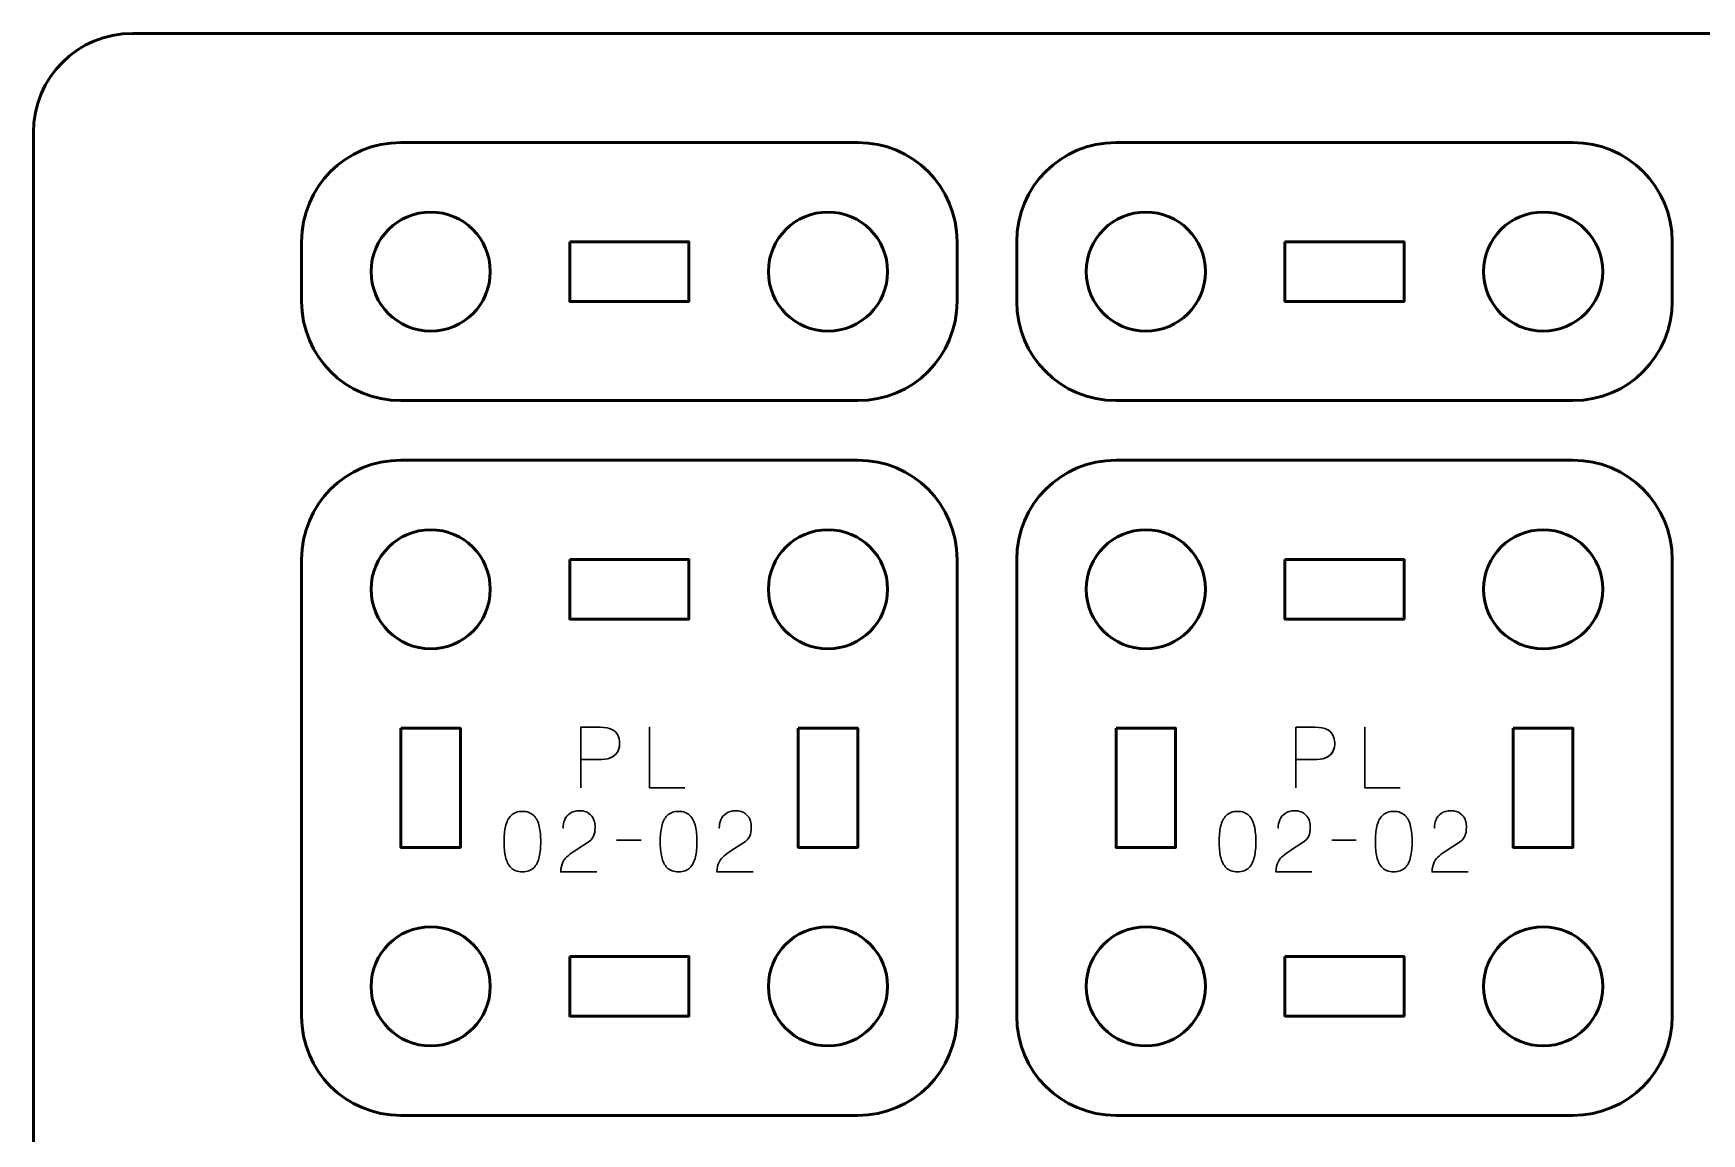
# Model space of a CAD drawing. Header units: centimetres. Extents: x -17.9 to -3.1, y -25.3 to -4.3.
# Drawn here: x -17.9 to -9.5, y -9.89 to -4.35 of the extents above; entities that cross this region are included whole.
import ezdxf

# ---------------------------------------------------------------- set-up
doc = ezdxf.new("R2010")
doc.units = ezdxf.units.CM
doc.header["$MEASUREMENT"] = 0
doc.layers.add('Layer 1', color=7, linetype='Continuous')

msp = doc.modelspace()

# ---------------------------------------------------------------- linework, layer by layer
at = {"layer": 'Layer 1', "color": 22, "lineweight": 53}
msp.add_open_spline([(-17.90003, -24.8499), (-17.90003, -24.8499), (-17.90003, -4.84994), (-17.90003, -4.84994), (-17.90003, -4.84994), (-17.90003, -4.57297), (-17.67694, -4.34998), (-17.39994, -4.34998), (-17.39994, -4.34998), (-17.39994, -4.34998), (-3.60007, -4.34998), (-3.60007, -4.34998), (-3.60007, -4.34998), (-3.32293, -4.34998), (-3.09997, -4.57297), (-3.09997, -4.84994), (-3.09997, -4.84994), (-3.09997, -4.84994), (-3.09997, -24.8499), (-3.09997, -24.8499), (-3.09997, -24.8499), (-3.09997, -25.1269), (-3.32293, -25.34999), (-3.60007, -25.34999), (-3.60007, -25.34999), (-3.60007, -25.34999), (-17.39994, -25.34999), (-17.39994, -25.34999), (-17.39994, -25.34999), (-17.67694, -25.34999), (-17.90003, -25.1269), (-17.90003, -24.8499)], degree=3, knots=[0, 0, 0, 0, 0.125, 0.125, 0.125, 0.125, 0.25, 0.25, 0.25, 0.25, 0.375, 0.375, 0.375, 0.375, 0.5, 0.5, 0.5, 0.5, 0.625, 0.625, 0.625, 0.625, 0.75, 0.75, 0.75, 0.75, 0.875, 0.875, 0.875, 0.875, 1, 1, 1, 1], dxfattribs=at)
at = {"layer": 'Layer 1', "color": 2, "lineweight": 53}
for points in [[(-16.04989, -4.9), (-16.04989, -4.9), (-13.74997, -4.9), (-13.74997, -4.9), (-13.74997, -4.9), (-13.47296, -4.9), (-13.25001, -5.12309), (-13.25001, -5.40009), (-13.25001, -5.40009), (-13.25001, -5.40009), (-13.25001, -5.7001), (-13.25001, -5.7001), (-13.25001, -5.7001), (-13.25001, -5.97706), (-13.47296, -6.20002), (-13.74997, -6.20002), (-13.74997, -6.20002), (-13.74997, -6.20002), (-16.04989, -6.20002), (-16.04989, -6.20002), (-16.04989, -6.20002), (-16.32689, -6.20002), (-16.54999, -5.97706), (-16.54999, -5.7001), (-16.54999, -5.7001), (-16.54999, -5.7001), (-16.54999, -5.40009), (-16.54999, -5.40009), (-16.54999, -5.40009), (-16.54999, -5.12309), (-16.32689, -4.9), (-16.04989, -4.9)], [(-12.44989, -4.9), (-12.44989, -4.9), (-10.14997, -4.9), (-10.14997, -4.9), (-10.14997, -4.9), (-9.87296, -4.9), (-9.65001, -5.12309), (-9.65001, -5.40009), (-9.65001, -5.40009), (-9.65001, -5.40009), (-9.65001, -5.7001), (-9.65001, -5.7001), (-9.65001, -5.7001), (-9.65001, -5.97706), (-9.87296, -6.20002), (-10.14997, -6.20002), (-10.14997, -6.20002), (-10.14997, -6.20002), (-12.44989, -6.20002), (-12.44989, -6.20002), (-12.44989, -6.20002), (-12.72689, -6.20002), (-12.94999, -5.97706), (-12.94999, -5.7001), (-12.94999, -5.7001), (-12.94999, -5.7001), (-12.94999, -5.40009), (-12.94999, -5.40009), (-12.94999, -5.40009), (-12.94999, -5.12309), (-12.72689, -4.9), (-12.44989, -4.9)], [(-16.0499, -6.50002), (-16.0499, -6.50002), (-13.74998, -6.50002), (-13.74998, -6.50002), (-13.74998, -6.50002), (-13.47297, -6.50002), (-13.25002, -6.72312), (-13.25002, -7.00012), (-13.25002, -7.00012), (-13.25002, -7.00012), (-13.25002, -9.30004), (-13.25002, -9.30004), (-13.25002, -9.30004), (-13.25002, -9.57705), (-13.47297, -9.8), (-13.74998, -9.8), (-13.74998, -9.8), (-13.74998, -9.8), (-16.0499, -9.8), (-16.0499, -9.8), (-16.0499, -9.8), (-16.3269, -9.8), (-16.55, -9.57705), (-16.55, -9.30004), (-16.55, -9.30004), (-16.55, -9.30004), (-16.55, -7.00012), (-16.55, -7.00012), (-16.55, -7.00012), (-16.55, -6.72312), (-16.3269, -6.50002), (-16.0499, -6.50002)], [(-12.4499, -6.50002), (-12.4499, -6.50002), (-10.14998, -6.50002), (-10.14998, -6.50002), (-10.14998, -6.50002), (-9.87297, -6.50002), (-9.65002, -6.72312), (-9.65002, -7.00012), (-9.65002, -7.00012), (-9.65002, -7.00012), (-9.65002, -9.30004), (-9.65002, -9.30004), (-9.65002, -9.30004), (-9.65002, -9.57705), (-9.87297, -9.8), (-10.14998, -9.8), (-10.14998, -9.8), (-10.14998, -9.8), (-12.4499, -9.8), (-12.4499, -9.8), (-12.4499, -9.8), (-12.7269, -9.8), (-12.95, -9.57705), (-12.95, -9.30004), (-12.95, -9.30004), (-12.95, -9.30004), (-12.95, -7.00012), (-12.95, -7.00012), (-12.95, -7.00012), (-12.95, -6.72312), (-12.7269, -6.50002), (-12.4499, -6.50002)]]:
    msp.add_open_spline(points, degree=3, knots=[0, 0, 0, 0, 0.125, 0.125, 0.125, 0.125, 0.25, 0.25, 0.25, 0.25, 0.375, 0.375, 0.375, 0.375, 0.5, 0.5, 0.5, 0.5, 0.625, 0.625, 0.625, 0.625, 0.75, 0.75, 0.75, 0.75, 0.875, 0.875, 0.875, 0.875, 1, 1, 1, 1], dxfattribs=at)
at = {"layer": 'Layer 1', "lineweight": 53}
for points in [[(-15.59996, -5.55002), (-15.59996, -5.7158), (-15.73419, -5.85003), (-15.89996, -5.85003), (-15.89996, -5.85003), (-16.06562, -5.85003), (-16.19996, -5.7158), (-16.19996, -5.55002), (-16.19996, -5.55002), (-16.19996, -5.38436), (-16.06562, -5.25002), (-15.89996, -5.25002), (-15.89996, -5.25002), (-15.73419, -5.25002), (-15.59996, -5.38436), (-15.59996, -5.55002)], [(-13.59989, -5.55002), (-13.59989, -5.7158), (-13.73427, -5.85003), (-13.8999, -5.85003), (-13.8999, -5.85003), (-14.06567, -5.85003), (-14.1999, -5.7158), (-14.1999, -5.55002), (-14.1999, -5.55002), (-14.1999, -5.38436), (-14.06567, -5.25002), (-13.8999, -5.25002), (-13.8999, -5.25002), (-13.73427, -5.25002), (-13.59989, -5.38436), (-13.59989, -5.55002)], [(-11.99996, -5.55002), (-11.99996, -5.7158), (-12.13419, -5.85003), (-12.29996, -5.85003), (-12.29996, -5.85003), (-12.46562, -5.85003), (-12.59996, -5.7158), (-12.59996, -5.55002), (-12.59996, -5.55002), (-12.59996, -5.38436), (-12.46562, -5.25002), (-12.29996, -5.25002), (-12.29996, -5.25002), (-12.13419, -5.25002), (-11.99996, -5.38436), (-11.99996, -5.55002)], [(-9.99989, -5.55002), (-9.99989, -5.7158), (-10.13427, -5.85003), (-10.2999, -5.85003), (-10.2999, -5.85003), (-10.46567, -5.85003), (-10.5999, -5.7158), (-10.5999, -5.55002), (-10.5999, -5.55002), (-10.5999, -5.38436), (-10.46567, -5.25002), (-10.2999, -5.25002), (-10.2999, -5.25002), (-10.13427, -5.25002), (-9.99989, -5.38436), (-9.99989, -5.55002)], [(-15.19994, -5.40009), (-15.19994, -5.40009), (-14.59995, -5.40009), (-14.59995, -5.40009), (-14.59995, -5.40009), (-14.59995, -5.40009), (-14.59995, -5.7001), (-14.59995, -5.7001), (-14.59995, -5.7001), (-14.59995, -5.7001), (-15.19994, -5.7001), (-15.19994, -5.7001), (-15.19994, -5.7001), (-15.19994, -5.7001), (-15.19994, -5.40009), (-15.19994, -5.40009)], [(-11.59994, -5.40009), (-11.59994, -5.40009), (-10.99995, -5.40009), (-10.99995, -5.40009), (-10.99995, -5.40009), (-10.99995, -5.40009), (-10.99995, -5.7001), (-10.99995, -5.7001), (-10.99995, -5.7001), (-10.99995, -5.7001), (-11.59994, -5.7001), (-11.59994, -5.7001), (-11.59994, -5.7001), (-11.59994, -5.7001), (-11.59994, -5.40009), (-11.59994, -5.40009)], [(-15.59997, -7.15005), (-15.59997, -7.31582), (-15.7342, -7.45005), (-15.89997, -7.45005), (-15.89997, -7.45005), (-16.06563, -7.45005), (-16.19997, -7.31582), (-16.19997, -7.15005), (-16.19997, -7.15005), (-16.19997, -6.98439), (-16.06563, -6.85005), (-15.89997, -6.85005), (-15.89997, -6.85005), (-15.7342, -6.85005), (-15.59997, -6.98439), (-15.59997, -7.15005)], [(-13.5999, -7.15005), (-13.5999, -7.31582), (-13.73428, -7.45005), (-13.89991, -7.45005), (-13.89991, -7.45005), (-14.06568, -7.45005), (-14.19991, -7.31582), (-14.19991, -7.15005), (-14.19991, -7.15005), (-14.19991, -6.98439), (-14.06568, -6.85005), (-13.89991, -6.85005), (-13.89991, -6.85005), (-13.73428, -6.85005), (-13.5999, -6.98439), (-13.5999, -7.15005)], [(-11.99997, -7.15005), (-11.99997, -7.31582), (-12.1342, -7.45005), (-12.29997, -7.45005), (-12.29997, -7.45005), (-12.46563, -7.45005), (-12.59997, -7.31582), (-12.59997, -7.15005), (-12.59997, -7.15005), (-12.59997, -6.98439), (-12.46563, -6.85005), (-12.29997, -6.85005), (-12.29997, -6.85005), (-12.1342, -6.85005), (-11.99997, -6.98439), (-11.99997, -7.15005)], [(-9.9999, -7.15005), (-9.9999, -7.31582), (-10.13428, -7.45005), (-10.29991, -7.45005), (-10.29991, -7.45005), (-10.46568, -7.45005), (-10.59991, -7.31582), (-10.59991, -7.15005), (-10.59991, -7.15005), (-10.59991, -6.98439), (-10.46568, -6.85005), (-10.29991, -6.85005), (-10.29991, -6.85005), (-10.13428, -6.85005), (-9.9999, -6.98439), (-9.9999, -7.15005)], [(-15.19995, -7.00012), (-15.19995, -7.00012), (-14.59996, -7.00012), (-14.59996, -7.00012), (-14.59996, -7.00012), (-14.59996, -7.00012), (-14.59996, -7.30012), (-14.59996, -7.30012), (-14.59996, -7.30012), (-14.59996, -7.30012), (-15.19995, -7.30012), (-15.19995, -7.30012), (-15.19995, -7.30012), (-15.19995, -7.30012), (-15.19995, -7.00012), (-15.19995, -7.00012)], [(-11.59995, -7.00012), (-11.59995, -7.00012), (-10.99996, -7.00012), (-10.99996, -7.00012), (-10.99996, -7.00012), (-10.99996, -7.00012), (-10.99996, -7.30012), (-10.99996, -7.30012), (-10.99996, -7.30012), (-10.99996, -7.30012), (-11.59995, -7.30012), (-11.59995, -7.30012), (-11.59995, -7.30012), (-11.59995, -7.30012), (-11.59995, -7.00012), (-11.59995, -7.00012)], [(-16.0499, -7.85007), (-16.0499, -7.85007), (-15.7499, -7.85007), (-15.7499, -7.85007), (-15.7499, -7.85007), (-15.7499, -7.85007), (-15.7499, -8.45006), (-15.7499, -8.45006), (-15.7499, -8.45006), (-15.7499, -8.45006), (-16.0499, -8.45006), (-16.0499, -8.45006), (-16.0499, -8.45006), (-16.0499, -8.45006), (-16.0499, -7.85007), (-16.0499, -7.85007)], [(-14.04998, -7.85007), (-14.04998, -7.85007), (-13.74998, -7.85007), (-13.74998, -7.85007), (-13.74998, -7.85007), (-13.74998, -7.85007), (-13.74998, -8.45006), (-13.74998, -8.45006), (-13.74998, -8.45006), (-13.74998, -8.45006), (-14.04998, -8.45006), (-14.04998, -8.45006), (-14.04998, -8.45006), (-14.04998, -8.45006), (-14.04998, -7.85007), (-14.04998, -7.85007)], [(-12.4499, -7.85007), (-12.4499, -7.85007), (-12.1499, -7.85007), (-12.1499, -7.85007), (-12.1499, -7.85007), (-12.1499, -7.85007), (-12.1499, -8.45006), (-12.1499, -8.45006), (-12.1499, -8.45006), (-12.1499, -8.45006), (-12.4499, -8.45006), (-12.4499, -8.45006), (-12.4499, -8.45006), (-12.4499, -8.45006), (-12.4499, -7.85007), (-12.4499, -7.85007)], [(-10.44998, -7.85007), (-10.44998, -7.85007), (-10.14998, -7.85007), (-10.14998, -7.85007), (-10.14998, -7.85007), (-10.14998, -7.85007), (-10.14998, -8.45006), (-10.14998, -8.45006), (-10.14998, -8.45006), (-10.14998, -8.45006), (-10.44998, -8.45006), (-10.44998, -8.45006), (-10.44998, -8.45006), (-10.44998, -8.45006), (-10.44998, -7.85007), (-10.44998, -7.85007)], [(-15.59997, -9.15011), (-15.59997, -9.31574), (-15.7342, -9.45012), (-15.89997, -9.45012), (-15.89997, -9.45012), (-16.06563, -9.45012), (-16.19997, -9.31574), (-16.19997, -9.15011), (-16.19997, -9.15011), (-16.19997, -8.98434), (-16.06563, -8.85011), (-15.89997, -8.85011), (-15.89997, -8.85011), (-15.7342, -8.85011), (-15.59997, -8.98434), (-15.59997, -9.15011)], [(-13.5999, -9.15011), (-13.5999, -9.31574), (-13.73428, -9.45012), (-13.89991, -9.45012), (-13.89991, -9.45012), (-14.06568, -9.45012), (-14.19991, -9.31574), (-14.19991, -9.15011), (-14.19991, -9.15011), (-14.19991, -8.98434), (-14.06568, -8.85011), (-13.89991, -8.85011), (-13.89991, -8.85011), (-13.73428, -8.85011), (-13.5999, -8.98434), (-13.5999, -9.15011)], [(-11.99997, -9.15011), (-11.99997, -9.31574), (-12.1342, -9.45012), (-12.29997, -9.45012), (-12.29997, -9.45012), (-12.46563, -9.45012), (-12.59997, -9.31574), (-12.59997, -9.15011), (-12.59997, -9.15011), (-12.59997, -8.98434), (-12.46563, -8.85011), (-12.29997, -8.85011), (-12.29997, -8.85011), (-12.1342, -8.85011), (-11.99997, -8.98434), (-11.99997, -9.15011)], [(-9.9999, -9.15011), (-9.9999, -9.31574), (-10.13428, -9.45012), (-10.29991, -9.45012), (-10.29991, -9.45012), (-10.46568, -9.45012), (-10.59991, -9.31574), (-10.59991, -9.15011), (-10.59991, -9.15011), (-10.59991, -8.98434), (-10.46568, -8.85011), (-10.29991, -8.85011), (-10.29991, -8.85011), (-10.13428, -8.85011), (-9.9999, -8.98434), (-9.9999, -9.15011)], [(-15.19995, -9.00004), (-15.19995, -9.00004), (-14.59996, -9.00004), (-14.59996, -9.00004), (-14.59996, -9.00004), (-14.59996, -9.00004), (-14.59996, -9.30004), (-14.59996, -9.30004), (-14.59996, -9.30004), (-14.59996, -9.30004), (-15.19995, -9.30004), (-15.19995, -9.30004), (-15.19995, -9.30004), (-15.19995, -9.30004), (-15.19995, -9.00004), (-15.19995, -9.00004)], [(-11.59995, -9.00004), (-11.59995, -9.00004), (-10.99996, -9.00004), (-10.99996, -9.00004), (-10.99996, -9.00004), (-10.99996, -9.00004), (-10.99996, -9.30004), (-10.99996, -9.30004), (-10.99996, -9.30004), (-10.99996, -9.30004), (-11.59995, -9.30004), (-11.59995, -9.30004), (-11.59995, -9.30004), (-11.59995, -9.30004), (-11.59995, -9.00004), (-11.59995, -9.00004)]]:
    msp.add_open_spline(points, degree=3, knots=[0, 0, 0, 0, 0.25, 0.25, 0.25, 0.25, 0.5, 0.5, 0.5, 0.5, 0.75, 0.75, 0.75, 0.75, 1, 1, 1, 1], dxfattribs=at)
at = {"layer": 'Layer 1', "color": 40, "lineweight": 30}
for points, knots in [([(-15.14453, -8.15006), (-15.14453, -8.15006), (-15.14453, -7.84485), (-15.14453, -7.84485), (-15.14453, -7.84485), (-15.14453, -7.84485), (-15.04724, -7.84485), (-15.04724, -7.84485), (-15.04724, -7.84485), (-15.02162, -7.84513), (-15.00162, -7.84883), (-14.98744, -7.85599), (-14.98744, -7.85599), (-14.97354, -7.8633), (-14.96373, -7.87282), (-14.95809, -7.88467), (-14.95809, -7.88467), (-14.95259, -7.89653), (-14.94955, -7.90933), (-14.94899, -7.92313), (-14.94899, -7.92313), (-14.94832, -7.93717), (-14.95065, -7.95054), (-14.95615, -7.9632), (-14.95615, -7.9632), (-14.96169, -7.9759), (-14.97118, -7.98638), (-14.98441, -7.99449), (-14.98441, -7.99449), (-14.99792, -8.00264), (-15.01612, -8.00677), (-15.03926, -8.00705), (-15.03926, -8.00705), (-15.03926, -8.00705), (-15.14453, -8.00705), (-15.14453, -8.00705), (-15.14453, -8.00705), (-15.14453, -8.00705), (-15.03926, -8.00705), (-15.03926, -8.00705), (-15.03926, -8.00705), (-15.01651, -8.00677), (-14.99848, -8.00264), (-14.98497, -7.99449), (-14.98497, -7.99449), (-14.9716, -7.98638), (-14.96207, -7.9759), (-14.95643, -7.9632), (-14.95643, -7.9632), (-14.95093, -7.95054), (-14.94846, -7.93717), (-14.94899, -7.92313), (-14.94899, -7.92313), (-14.94955, -7.90933), (-14.95259, -7.89653), (-14.95823, -7.88467), (-14.95823, -7.88467), (-14.96402, -7.87282), (-14.97393, -7.8633), (-14.98786, -7.85599), (-14.98786, -7.85599), (-15.00204, -7.84883), (-15.02191, -7.84513), (-15.04724, -7.84485), (-15.04724, -7.84485), (-15.04724, -7.84485), (-15.14453, -7.84485), (-15.14453, -7.84485), (-15.14453, -7.84485), (-15.14453, -7.84485), (-15.14453, -8.15006), (-15.14453, -8.15006)], [0, 0, 0, 0, 0.0555556, 0.0555556, 0.0555556, 0.0555556, 0.1111111, 0.1111111, 0.1111111, 0.1111111, 0.1666667, 0.1666667, 0.1666667, 0.1666667, 0.2222222, 0.2222222, 0.2222222, 0.2222222, 0.2777778, 0.2777778, 0.2777778, 0.2777778, 0.3333333, 0.3333333, 0.3333333, 0.3333333, 0.3888889, 0.3888889, 0.3888889, 0.3888889, 0.4444444, 0.4444444, 0.4444444, 0.4444444, 0.5, 0.5, 0.5, 0.5, 0.5555556, 0.5555556, 0.5555556, 0.5555556, 0.6111111, 0.6111111, 0.6111111, 0.6111111, 0.6666667, 0.6666667, 0.6666667, 0.6666667, 0.7222222, 0.7222222, 0.7222222, 0.7222222, 0.7777778, 0.7777778, 0.7777778, 0.7777778, 0.8333333, 0.8333333, 0.8333333, 0.8333333, 0.8888889, 0.8888889, 0.8888889, 0.8888889, 0.9444444, 0.9444444, 0.9444444, 0.9444444, 1, 1, 1, 1]), ([(-14.61993, -8.15006), (-14.61993, -8.15006), (-14.79811, -8.15006), (-14.79811, -8.15006), (-14.79811, -8.15006), (-14.79811, -8.15006), (-14.79811, -7.84485), (-14.79811, -7.84485), (-14.79811, -7.84485), (-14.79811, -7.84485), (-14.79811, -8.15006), (-14.79811, -8.15006), (-14.79811, -8.15006), (-14.79811, -8.15006), (-14.61993, -8.15006), (-14.61993, -8.15006)], [0, 0, 0, 0, 0.25, 0.25, 0.25, 0.25, 0.5, 0.5, 0.5, 0.5, 0.75, 0.75, 0.75, 0.75, 1, 1, 1, 1]), ([(-11.54453, -8.15006), (-11.54453, -8.15006), (-11.54453, -7.84485), (-11.54453, -7.84485), (-11.54453, -7.84485), (-11.54453, -7.84485), (-11.44724, -7.84485), (-11.44724, -7.84485), (-11.44724, -7.84485), (-11.42162, -7.84513), (-11.40162, -7.84883), (-11.38744, -7.85599), (-11.38744, -7.85599), (-11.37354, -7.8633), (-11.36373, -7.87282), (-11.35809, -7.88467), (-11.35809, -7.88467), (-11.35259, -7.89653), (-11.34955, -7.90933), (-11.34899, -7.92313), (-11.34899, -7.92313), (-11.34832, -7.93717), (-11.35065, -7.95054), (-11.35615, -7.9632), (-11.35615, -7.9632), (-11.36169, -7.9759), (-11.37118, -7.98638), (-11.38441, -7.99449), (-11.38441, -7.99449), (-11.39792, -8.00264), (-11.41612, -8.00677), (-11.43926, -8.00705), (-11.43926, -8.00705), (-11.43926, -8.00705), (-11.54453, -8.00705), (-11.54453, -8.00705), (-11.54453, -8.00705), (-11.54453, -8.00705), (-11.43926, -8.00705), (-11.43926, -8.00705), (-11.43926, -8.00705), (-11.41651, -8.00677), (-11.39848, -8.00264), (-11.38497, -7.99449), (-11.38497, -7.99449), (-11.3716, -7.98638), (-11.36207, -7.9759), (-11.35643, -7.9632), (-11.35643, -7.9632), (-11.35093, -7.95054), (-11.34846, -7.93717), (-11.34899, -7.92313), (-11.34899, -7.92313), (-11.34955, -7.90933), (-11.35259, -7.89653), (-11.35823, -7.88467), (-11.35823, -7.88467), (-11.36402, -7.87282), (-11.37393, -7.8633), (-11.38786, -7.85599), (-11.38786, -7.85599), (-11.40204, -7.84883), (-11.42191, -7.84513), (-11.44724, -7.84485), (-11.44724, -7.84485), (-11.44724, -7.84485), (-11.54453, -7.84485), (-11.54453, -7.84485), (-11.54453, -7.84485), (-11.54453, -7.84485), (-11.54453, -8.15006), (-11.54453, -8.15006)], [0, 0, 0, 0, 0.0555556, 0.0555556, 0.0555556, 0.0555556, 0.1111111, 0.1111111, 0.1111111, 0.1111111, 0.1666667, 0.1666667, 0.1666667, 0.1666667, 0.2222222, 0.2222222, 0.2222222, 0.2222222, 0.2777778, 0.2777778, 0.2777778, 0.2777778, 0.3333333, 0.3333333, 0.3333333, 0.3333333, 0.3888889, 0.3888889, 0.3888889, 0.3888889, 0.4444444, 0.4444444, 0.4444444, 0.4444444, 0.5, 0.5, 0.5, 0.5, 0.5555556, 0.5555556, 0.5555556, 0.5555556, 0.6111111, 0.6111111, 0.6111111, 0.6111111, 0.6666667, 0.6666667, 0.6666667, 0.6666667, 0.7222222, 0.7222222, 0.7222222, 0.7222222, 0.7777778, 0.7777778, 0.7777778, 0.7777778, 0.8333333, 0.8333333, 0.8333333, 0.8333333, 0.8888889, 0.8888889, 0.8888889, 0.8888889, 0.9444444, 0.9444444, 0.9444444, 0.9444444, 1, 1, 1, 1]), ([(-11.01993, -8.15006), (-11.01993, -8.15006), (-11.19811, -8.15006), (-11.19811, -8.15006), (-11.19811, -8.15006), (-11.19811, -8.15006), (-11.19811, -7.84485), (-11.19811, -7.84485), (-11.19811, -7.84485), (-11.19811, -7.84485), (-11.19811, -8.15006), (-11.19811, -8.15006), (-11.19811, -8.15006), (-11.19811, -8.15006), (-11.01993, -8.15006), (-11.01993, -8.15006)], [0, 0, 0, 0, 0.25, 0.25, 0.25, 0.25, 0.5, 0.5, 0.5, 0.5, 0.75, 0.75, 0.75, 0.75, 1, 1, 1, 1]), ([(-15.43833, -8.57339), (-15.41381, -8.57315), (-15.39479, -8.56623), (-15.38128, -8.55272), (-15.38128, -8.55272), (-15.36791, -8.53924), (-15.35856, -8.52104), (-15.35331, -8.49804), (-15.35331, -8.49804), (-15.34823, -8.47514), (-15.34572, -8.44953), (-15.346, -8.42099), (-15.346, -8.42099), (-15.34572, -8.39288), (-15.34823, -8.36726), (-15.35331, -8.34423), (-15.35331, -8.34423), (-15.35856, -8.32151), (-15.36791, -8.30331), (-15.38128, -8.28951), (-15.38128, -8.28951), (-15.39479, -8.27604), (-15.41381, -8.26898), (-15.43833, -8.26859), (-15.43833, -8.26859), (-15.46302, -8.26898), (-15.48203, -8.27604), (-15.4954, -8.28951), (-15.4954, -8.28951), (-15.50888, -8.30331), (-15.51812, -8.32151), (-15.52324, -8.34423), (-15.52324, -8.34423), (-15.52846, -8.36726), (-15.53093, -8.39288), (-15.53054, -8.42099), (-15.53054, -8.42099), (-15.53093, -8.44953), (-15.52846, -8.47514), (-15.52324, -8.49804), (-15.52324, -8.49804), (-15.51812, -8.52104), (-15.50888, -8.53924), (-15.4954, -8.55272), (-15.4954, -8.55272), (-15.48203, -8.56623), (-15.46302, -8.57315), (-15.43833, -8.57339)], [0, 0, 0, 0, 0.0833333, 0.0833333, 0.0833333, 0.0833333, 0.1666667, 0.1666667, 0.1666667, 0.1666667, 0.25, 0.25, 0.25, 0.25, 0.3333333, 0.3333333, 0.3333333, 0.3333333, 0.4166667, 0.4166667, 0.4166667, 0.4166667, 0.5, 0.5, 0.5, 0.5, 0.5833333, 0.5833333, 0.5833333, 0.5833333, 0.6666667, 0.6666667, 0.6666667, 0.6666667, 0.75, 0.75, 0.75, 0.75, 0.8333333, 0.8333333, 0.8333333, 0.8333333, 0.9166667, 0.9166667, 0.9166667, 0.9166667, 1, 1, 1, 1]), ([(-15.43833, -8.57339), (-15.41381, -8.57315), (-15.39479, -8.56623), (-15.38128, -8.55272), (-15.38128, -8.55272), (-15.36791, -8.53924), (-15.35856, -8.52104), (-15.35331, -8.49804), (-15.35331, -8.49804), (-15.34823, -8.47514), (-15.34572, -8.44953), (-15.346, -8.42099), (-15.346, -8.42099), (-15.34572, -8.39288), (-15.34823, -8.36726), (-15.35331, -8.34423), (-15.35331, -8.34423), (-15.35856, -8.32151), (-15.36791, -8.30331), (-15.38128, -8.28951), (-15.38128, -8.28951), (-15.39479, -8.27604), (-15.41381, -8.26898), (-15.43833, -8.26859), (-15.43833, -8.26859), (-15.46302, -8.26898), (-15.48203, -8.27604), (-15.4954, -8.28951), (-15.4954, -8.28951), (-15.50888, -8.30331), (-15.51812, -8.32151), (-15.52324, -8.34423), (-15.52324, -8.34423), (-15.52846, -8.36726), (-15.53093, -8.39288), (-15.53054, -8.42099), (-15.53054, -8.42099), (-15.53093, -8.44953), (-15.52846, -8.47514), (-15.52324, -8.49804), (-15.52324, -8.49804), (-15.51812, -8.52104), (-15.50888, -8.53924), (-15.4954, -8.55272), (-15.4954, -8.55272), (-15.48203, -8.56623), (-15.46302, -8.57315), (-15.43833, -8.57339)], [0, 0, 0, 0, 0.0833333, 0.0833333, 0.0833333, 0.0833333, 0.1666667, 0.1666667, 0.1666667, 0.1666667, 0.25, 0.25, 0.25, 0.25, 0.3333333, 0.3333333, 0.3333333, 0.3333333, 0.4166667, 0.4166667, 0.4166667, 0.4166667, 0.5, 0.5, 0.5, 0.5, 0.5833333, 0.5833333, 0.5833333, 0.5833333, 0.6666667, 0.6666667, 0.6666667, 0.6666667, 0.75, 0.75, 0.75, 0.75, 0.8333333, 0.8333333, 0.8333333, 0.8333333, 0.9166667, 0.9166667, 0.9166667, 0.9166667, 1, 1, 1, 1]), ([(-15.06364, -8.57339), (-15.06364, -8.57339), (-15.24529, -8.57339), (-15.24529, -8.57339), (-15.24529, -8.57339), (-15.24472, -8.55314), (-15.24102, -8.53674), (-15.23424, -8.52393), (-15.23424, -8.52393), (-15.22765, -8.51127), (-15.21911, -8.50065), (-15.20863, -8.49211), (-15.20863, -8.49211), (-15.19829, -8.48382), (-15.18697, -8.47571), (-15.17459, -8.46798), (-15.17459, -8.46798), (-15.17459, -8.46798), (-15.10223, -8.41976), (-15.10223, -8.41976), (-15.10223, -8.41976), (-15.08791, -8.40928), (-15.07923, -8.397), (-15.0762, -8.38325), (-15.0762, -8.38325), (-15.07331, -8.36945), (-15.07207, -8.35541), (-15.0726, -8.34091), (-15.0726, -8.34091), (-15.07246, -8.33114), (-15.07482, -8.32038), (-15.07951, -8.30867), (-15.07951, -8.30867), (-15.08431, -8.29724), (-15.09232, -8.28733), (-15.10361, -8.27879), (-15.10361, -8.27879), (-15.11504, -8.2705), (-15.13063, -8.26609), (-15.15046, -8.2657), (-15.15046, -8.2657), (-15.1706, -8.26609), (-15.18683, -8.2705), (-15.19897, -8.27893), (-15.19897, -8.27893), (-15.21124, -8.28747), (-15.22006, -8.29833), (-15.22542, -8.31146), (-15.22542, -8.31146), (-15.23093, -8.32479), (-15.23357, -8.33858), (-15.23343, -8.35277), (-15.23343, -8.35277), (-15.23357, -8.33858), (-15.23093, -8.32479), (-15.22542, -8.31146), (-15.22542, -8.31146), (-15.22006, -8.29833), (-15.21124, -8.28747), (-15.19897, -8.27893), (-15.19897, -8.27893), (-15.18683, -8.2705), (-15.1706, -8.26609), (-15.15046, -8.2657), (-15.15046, -8.2657), (-15.13063, -8.26609), (-15.11504, -8.2705), (-15.10361, -8.27879), (-15.10361, -8.27879), (-15.09232, -8.28733), (-15.08431, -8.29724), (-15.07951, -8.30867), (-15.07951, -8.30867), (-15.07482, -8.32038), (-15.07246, -8.33114), (-15.0726, -8.34091), (-15.0726, -8.34091), (-15.07207, -8.35541), (-15.07331, -8.36945), (-15.0762, -8.38325), (-15.0762, -8.38325), (-15.07923, -8.397), (-15.08791, -8.40928), (-15.10223, -8.41976), (-15.10223, -8.41976), (-15.10223, -8.41976), (-15.17459, -8.46798), (-15.17459, -8.46798), (-15.17459, -8.46798), (-15.18697, -8.47571), (-15.19829, -8.48382), (-15.20863, -8.49211), (-15.20863, -8.49211), (-15.21911, -8.50065), (-15.22765, -8.51127), (-15.23424, -8.52393), (-15.23424, -8.52393), (-15.24102, -8.53674), (-15.24472, -8.55314), (-15.24529, -8.57339), (-15.24529, -8.57339), (-15.24529, -8.57339), (-15.06364, -8.57339), (-15.06364, -8.57339)], [0, 0, 0, 0, 0.0384615, 0.0384615, 0.0384615, 0.0384615, 0.0769231, 0.0769231, 0.0769231, 0.0769231, 0.1153846, 0.1153846, 0.1153846, 0.1153846, 0.1538462, 0.1538462, 0.1538462, 0.1538462, 0.1923077, 0.1923077, 0.1923077, 0.1923077, 0.2307692, 0.2307692, 0.2307692, 0.2307692, 0.2692308, 0.2692308, 0.2692308, 0.2692308, 0.3076923, 0.3076923, 0.3076923, 0.3076923, 0.3461538, 0.3461538, 0.3461538, 0.3461538, 0.3846154, 0.3846154, 0.3846154, 0.3846154, 0.4230769, 0.4230769, 0.4230769, 0.4230769, 0.4615385, 0.4615385, 0.4615385, 0.4615385, 0.5, 0.5, 0.5, 0.5, 0.5384615, 0.5384615, 0.5384615, 0.5384615, 0.5769231, 0.5769231, 0.5769231, 0.5769231, 0.6153846, 0.6153846, 0.6153846, 0.6153846, 0.6538462, 0.6538462, 0.6538462, 0.6538462, 0.6923077, 0.6923077, 0.6923077, 0.6923077, 0.7307692, 0.7307692, 0.7307692, 0.7307692, 0.7692308, 0.7692308, 0.7692308, 0.7692308, 0.8076923, 0.8076923, 0.8076923, 0.8076923, 0.8461538, 0.8461538, 0.8461538, 0.8461538, 0.8846154, 0.8846154, 0.8846154, 0.8846154, 0.9230769, 0.9230769, 0.9230769, 0.9230769, 0.9615385, 0.9615385, 0.9615385, 0.9615385, 1, 1, 1, 1]), ([(-14.65203, -8.57339), (-14.62751, -8.57315), (-14.6085, -8.56623), (-14.59498, -8.55272), (-14.59498, -8.55272), (-14.58161, -8.53924), (-14.57227, -8.52104), (-14.56701, -8.49804), (-14.56701, -8.49804), (-14.56193, -8.47514), (-14.55942, -8.44953), (-14.55971, -8.42099), (-14.55971, -8.42099), (-14.55942, -8.39288), (-14.56193, -8.36726), (-14.56701, -8.34423), (-14.56701, -8.34423), (-14.57227, -8.32151), (-14.58161, -8.30331), (-14.59498, -8.28951), (-14.59498, -8.28951), (-14.6085, -8.27604), (-14.62751, -8.26898), (-14.65203, -8.26859), (-14.65203, -8.26859), (-14.67672, -8.26898), (-14.69574, -8.27604), (-14.70911, -8.28951), (-14.70911, -8.28951), (-14.72258, -8.30331), (-14.73183, -8.32151), (-14.73694, -8.34423), (-14.73694, -8.34423), (-14.74216, -8.36726), (-14.74463, -8.39288), (-14.74424, -8.42099), (-14.74424, -8.42099), (-14.74463, -8.44953), (-14.74216, -8.47514), (-14.73694, -8.49804), (-14.73694, -8.49804), (-14.73183, -8.52104), (-14.72258, -8.53924), (-14.70911, -8.55272), (-14.70911, -8.55272), (-14.69574, -8.56623), (-14.67672, -8.57315), (-14.65203, -8.57339)], [0, 0, 0, 0, 0.0833333, 0.0833333, 0.0833333, 0.0833333, 0.1666667, 0.1666667, 0.1666667, 0.1666667, 0.25, 0.25, 0.25, 0.25, 0.3333333, 0.3333333, 0.3333333, 0.3333333, 0.4166667, 0.4166667, 0.4166667, 0.4166667, 0.5, 0.5, 0.5, 0.5, 0.5833333, 0.5833333, 0.5833333, 0.5833333, 0.6666667, 0.6666667, 0.6666667, 0.6666667, 0.75, 0.75, 0.75, 0.75, 0.8333333, 0.8333333, 0.8333333, 0.8333333, 0.9166667, 0.9166667, 0.9166667, 0.9166667, 1, 1, 1, 1]), ([(-14.65203, -8.57339), (-14.62751, -8.57315), (-14.6085, -8.56623), (-14.59498, -8.55272), (-14.59498, -8.55272), (-14.58161, -8.53924), (-14.57227, -8.52104), (-14.56701, -8.49804), (-14.56701, -8.49804), (-14.56193, -8.47514), (-14.55942, -8.44953), (-14.55971, -8.42099), (-14.55971, -8.42099), (-14.55942, -8.39288), (-14.56193, -8.36726), (-14.56701, -8.34423), (-14.56701, -8.34423), (-14.57227, -8.32151), (-14.58161, -8.30331), (-14.59498, -8.28951), (-14.59498, -8.28951), (-14.6085, -8.27604), (-14.62751, -8.26898), (-14.65203, -8.26859), (-14.65203, -8.26859), (-14.67672, -8.26898), (-14.69574, -8.27604), (-14.70911, -8.28951), (-14.70911, -8.28951), (-14.72258, -8.30331), (-14.73183, -8.32151), (-14.73694, -8.34423), (-14.73694, -8.34423), (-14.74216, -8.36726), (-14.74463, -8.39288), (-14.74424, -8.42099), (-14.74424, -8.42099), (-14.74463, -8.44953), (-14.74216, -8.47514), (-14.73694, -8.49804), (-14.73694, -8.49804), (-14.73183, -8.52104), (-14.72258, -8.53924), (-14.70911, -8.55272), (-14.70911, -8.55272), (-14.69574, -8.56623), (-14.67672, -8.57315), (-14.65203, -8.57339)], [0, 0, 0, 0, 0.0833333, 0.0833333, 0.0833333, 0.0833333, 0.1666667, 0.1666667, 0.1666667, 0.1666667, 0.25, 0.25, 0.25, 0.25, 0.3333333, 0.3333333, 0.3333333, 0.3333333, 0.4166667, 0.4166667, 0.4166667, 0.4166667, 0.5, 0.5, 0.5, 0.5, 0.5833333, 0.5833333, 0.5833333, 0.5833333, 0.6666667, 0.6666667, 0.6666667, 0.6666667, 0.75, 0.75, 0.75, 0.75, 0.8333333, 0.8333333, 0.8333333, 0.8333333, 0.9166667, 0.9166667, 0.9166667, 0.9166667, 1, 1, 1, 1]), ([(-14.27734, -8.57339), (-14.27734, -8.57339), (-14.45899, -8.57339), (-14.45899, -8.57339), (-14.45899, -8.57339), (-14.45842, -8.55314), (-14.45472, -8.53674), (-14.44795, -8.52393), (-14.44795, -8.52393), (-14.44135, -8.51127), (-14.43278, -8.50065), (-14.42234, -8.49211), (-14.42234, -8.49211), (-14.412, -8.48382), (-14.40067, -8.47571), (-14.38829, -8.46798), (-14.38829, -8.46798), (-14.38829, -8.46798), (-14.31594, -8.41976), (-14.31594, -8.41976), (-14.31594, -8.41976), (-14.30161, -8.40928), (-14.29294, -8.397), (-14.2899, -8.38325), (-14.2899, -8.38325), (-14.28701, -8.36945), (-14.28577, -8.35541), (-14.2863, -8.34091), (-14.2863, -8.34091), (-14.28616, -8.33114), (-14.28853, -8.32038), (-14.29318, -8.30867), (-14.29318, -8.30867), (-14.29802, -8.29724), (-14.30602, -8.28733), (-14.31731, -8.27879), (-14.31731, -8.27879), (-14.32874, -8.2705), (-14.34434, -8.26609), (-14.36416, -8.2657), (-14.36416, -8.2657), (-14.38427, -8.26609), (-14.40053, -8.2705), (-14.41267, -8.27893), (-14.41267, -8.27893), (-14.42495, -8.28747), (-14.43376, -8.29833), (-14.43913, -8.31146), (-14.43913, -8.31146), (-14.44463, -8.32479), (-14.44728, -8.33858), (-14.44714, -8.35277), (-14.44714, -8.35277), (-14.44728, -8.33858), (-14.44463, -8.32479), (-14.43913, -8.31146), (-14.43913, -8.31146), (-14.43376, -8.29833), (-14.42495, -8.28747), (-14.41267, -8.27893), (-14.41267, -8.27893), (-14.40053, -8.2705), (-14.38427, -8.26609), (-14.36416, -8.2657), (-14.36416, -8.2657), (-14.34434, -8.26609), (-14.32874, -8.2705), (-14.31731, -8.27879), (-14.31731, -8.27879), (-14.30602, -8.28733), (-14.29802, -8.29724), (-14.29318, -8.30867), (-14.29318, -8.30867), (-14.28853, -8.32038), (-14.28616, -8.33114), (-14.2863, -8.34091), (-14.2863, -8.34091), (-14.28577, -8.35541), (-14.28701, -8.36945), (-14.2899, -8.38325), (-14.2899, -8.38325), (-14.29294, -8.397), (-14.30161, -8.40928), (-14.31594, -8.41976), (-14.31594, -8.41976), (-14.31594, -8.41976), (-14.38829, -8.46798), (-14.38829, -8.46798), (-14.38829, -8.46798), (-14.40067, -8.47571), (-14.412, -8.48382), (-14.42234, -8.49211), (-14.42234, -8.49211), (-14.43278, -8.50065), (-14.44135, -8.51127), (-14.44795, -8.52393), (-14.44795, -8.52393), (-14.45472, -8.53674), (-14.45842, -8.55314), (-14.45899, -8.57339), (-14.45899, -8.57339), (-14.45899, -8.57339), (-14.27734, -8.57339), (-14.27734, -8.57339)], [0, 0, 0, 0, 0.0384615, 0.0384615, 0.0384615, 0.0384615, 0.0769231, 0.0769231, 0.0769231, 0.0769231, 0.1153846, 0.1153846, 0.1153846, 0.1153846, 0.1538462, 0.1538462, 0.1538462, 0.1538462, 0.1923077, 0.1923077, 0.1923077, 0.1923077, 0.2307692, 0.2307692, 0.2307692, 0.2307692, 0.2692308, 0.2692308, 0.2692308, 0.2692308, 0.3076923, 0.3076923, 0.3076923, 0.3076923, 0.3461538, 0.3461538, 0.3461538, 0.3461538, 0.3846154, 0.3846154, 0.3846154, 0.3846154, 0.4230769, 0.4230769, 0.4230769, 0.4230769, 0.4615385, 0.4615385, 0.4615385, 0.4615385, 0.5, 0.5, 0.5, 0.5, 0.5384615, 0.5384615, 0.5384615, 0.5384615, 0.5769231, 0.5769231, 0.5769231, 0.5769231, 0.6153846, 0.6153846, 0.6153846, 0.6153846, 0.6538462, 0.6538462, 0.6538462, 0.6538462, 0.6923077, 0.6923077, 0.6923077, 0.6923077, 0.7307692, 0.7307692, 0.7307692, 0.7307692, 0.7692308, 0.7692308, 0.7692308, 0.7692308, 0.8076923, 0.8076923, 0.8076923, 0.8076923, 0.8461538, 0.8461538, 0.8461538, 0.8461538, 0.8846154, 0.8846154, 0.8846154, 0.8846154, 0.9230769, 0.9230769, 0.9230769, 0.9230769, 0.9615385, 0.9615385, 0.9615385, 0.9615385, 1, 1, 1, 1]), ([(-11.83833, -8.57339), (-11.81381, -8.57315), (-11.79479, -8.56623), (-11.78128, -8.55272), (-11.78128, -8.55272), (-11.76791, -8.53924), (-11.75856, -8.52104), (-11.75331, -8.49804), (-11.75331, -8.49804), (-11.74823, -8.47514), (-11.74572, -8.44953), (-11.746, -8.42099), (-11.746, -8.42099), (-11.74572, -8.39288), (-11.74823, -8.36726), (-11.75331, -8.34423), (-11.75331, -8.34423), (-11.75856, -8.32151), (-11.76791, -8.30331), (-11.78128, -8.28951), (-11.78128, -8.28951), (-11.79479, -8.27604), (-11.81381, -8.26898), (-11.83833, -8.26859), (-11.83833, -8.26859), (-11.86302, -8.26898), (-11.88203, -8.27604), (-11.8954, -8.28951), (-11.8954, -8.28951), (-11.90888, -8.30331), (-11.91812, -8.32151), (-11.92324, -8.34423), (-11.92324, -8.34423), (-11.92846, -8.36726), (-11.93093, -8.39288), (-11.93054, -8.42099), (-11.93054, -8.42099), (-11.93093, -8.44953), (-11.92846, -8.47514), (-11.92324, -8.49804), (-11.92324, -8.49804), (-11.91812, -8.52104), (-11.90888, -8.53924), (-11.8954, -8.55272), (-11.8954, -8.55272), (-11.88203, -8.56623), (-11.86302, -8.57315), (-11.83833, -8.57339)], [0, 0, 0, 0, 0.0833333, 0.0833333, 0.0833333, 0.0833333, 0.1666667, 0.1666667, 0.1666667, 0.1666667, 0.25, 0.25, 0.25, 0.25, 0.3333333, 0.3333333, 0.3333333, 0.3333333, 0.4166667, 0.4166667, 0.4166667, 0.4166667, 0.5, 0.5, 0.5, 0.5, 0.5833333, 0.5833333, 0.5833333, 0.5833333, 0.6666667, 0.6666667, 0.6666667, 0.6666667, 0.75, 0.75, 0.75, 0.75, 0.8333333, 0.8333333, 0.8333333, 0.8333333, 0.9166667, 0.9166667, 0.9166667, 0.9166667, 1, 1, 1, 1]), ([(-11.83833, -8.57339), (-11.81381, -8.57315), (-11.79479, -8.56623), (-11.78128, -8.55272), (-11.78128, -8.55272), (-11.76791, -8.53924), (-11.75856, -8.52104), (-11.75331, -8.49804), (-11.75331, -8.49804), (-11.74823, -8.47514), (-11.74572, -8.44953), (-11.746, -8.42099), (-11.746, -8.42099), (-11.74572, -8.39288), (-11.74823, -8.36726), (-11.75331, -8.34423), (-11.75331, -8.34423), (-11.75856, -8.32151), (-11.76791, -8.30331), (-11.78128, -8.28951), (-11.78128, -8.28951), (-11.79479, -8.27604), (-11.81381, -8.26898), (-11.83833, -8.26859), (-11.83833, -8.26859), (-11.86302, -8.26898), (-11.88203, -8.27604), (-11.8954, -8.28951), (-11.8954, -8.28951), (-11.90888, -8.30331), (-11.91812, -8.32151), (-11.92324, -8.34423), (-11.92324, -8.34423), (-11.92846, -8.36726), (-11.93093, -8.39288), (-11.93054, -8.42099), (-11.93054, -8.42099), (-11.93093, -8.44953), (-11.92846, -8.47514), (-11.92324, -8.49804), (-11.92324, -8.49804), (-11.91812, -8.52104), (-11.90888, -8.53924), (-11.8954, -8.55272), (-11.8954, -8.55272), (-11.88203, -8.56623), (-11.86302, -8.57315), (-11.83833, -8.57339)], [0, 0, 0, 0, 0.0833333, 0.0833333, 0.0833333, 0.0833333, 0.1666667, 0.1666667, 0.1666667, 0.1666667, 0.25, 0.25, 0.25, 0.25, 0.3333333, 0.3333333, 0.3333333, 0.3333333, 0.4166667, 0.4166667, 0.4166667, 0.4166667, 0.5, 0.5, 0.5, 0.5, 0.5833333, 0.5833333, 0.5833333, 0.5833333, 0.6666667, 0.6666667, 0.6666667, 0.6666667, 0.75, 0.75, 0.75, 0.75, 0.8333333, 0.8333333, 0.8333333, 0.8333333, 0.9166667, 0.9166667, 0.9166667, 0.9166667, 1, 1, 1, 1]), ([(-11.46364, -8.57339), (-11.46364, -8.57339), (-11.64529, -8.57339), (-11.64529, -8.57339), (-11.64529, -8.57339), (-11.64472, -8.55314), (-11.64102, -8.53674), (-11.63424, -8.52393), (-11.63424, -8.52393), (-11.62765, -8.51127), (-11.61911, -8.50065), (-11.60863, -8.49211), (-11.60863, -8.49211), (-11.59829, -8.48382), (-11.58697, -8.47571), (-11.57459, -8.46798), (-11.57459, -8.46798), (-11.57459, -8.46798), (-11.50223, -8.41976), (-11.50223, -8.41976), (-11.50223, -8.41976), (-11.48791, -8.40928), (-11.47923, -8.397), (-11.4762, -8.38325), (-11.4762, -8.38325), (-11.47331, -8.36945), (-11.47207, -8.35541), (-11.4726, -8.34091), (-11.4726, -8.34091), (-11.47246, -8.33114), (-11.47482, -8.32038), (-11.47951, -8.30867), (-11.47951, -8.30867), (-11.48431, -8.29724), (-11.49232, -8.28733), (-11.50361, -8.27879), (-11.50361, -8.27879), (-11.51504, -8.2705), (-11.53063, -8.26609), (-11.55046, -8.2657), (-11.55046, -8.2657), (-11.5706, -8.26609), (-11.58683, -8.2705), (-11.59897, -8.27893), (-11.59897, -8.27893), (-11.61124, -8.28747), (-11.62006, -8.29833), (-11.62542, -8.31146), (-11.62542, -8.31146), (-11.63093, -8.32479), (-11.63357, -8.33858), (-11.63343, -8.35277), (-11.63343, -8.35277), (-11.63357, -8.33858), (-11.63093, -8.32479), (-11.62542, -8.31146), (-11.62542, -8.31146), (-11.62006, -8.29833), (-11.61124, -8.28747), (-11.59897, -8.27893), (-11.59897, -8.27893), (-11.58683, -8.2705), (-11.5706, -8.26609), (-11.55046, -8.2657), (-11.55046, -8.2657), (-11.53063, -8.26609), (-11.51504, -8.2705), (-11.50361, -8.27879), (-11.50361, -8.27879), (-11.49232, -8.28733), (-11.48431, -8.29724), (-11.47951, -8.30867), (-11.47951, -8.30867), (-11.47482, -8.32038), (-11.47246, -8.33114), (-11.4726, -8.34091), (-11.4726, -8.34091), (-11.47207, -8.35541), (-11.47331, -8.36945), (-11.4762, -8.38325), (-11.4762, -8.38325), (-11.47923, -8.397), (-11.48791, -8.40928), (-11.50223, -8.41976), (-11.50223, -8.41976), (-11.50223, -8.41976), (-11.57459, -8.46798), (-11.57459, -8.46798), (-11.57459, -8.46798), (-11.58697, -8.47571), (-11.59829, -8.48382), (-11.60863, -8.49211), (-11.60863, -8.49211), (-11.61911, -8.50065), (-11.62765, -8.51127), (-11.63424, -8.52393), (-11.63424, -8.52393), (-11.64102, -8.53674), (-11.64472, -8.55314), (-11.64529, -8.57339), (-11.64529, -8.57339), (-11.64529, -8.57339), (-11.46364, -8.57339), (-11.46364, -8.57339)], [0, 0, 0, 0, 0.0384615, 0.0384615, 0.0384615, 0.0384615, 0.0769231, 0.0769231, 0.0769231, 0.0769231, 0.1153846, 0.1153846, 0.1153846, 0.1153846, 0.1538462, 0.1538462, 0.1538462, 0.1538462, 0.1923077, 0.1923077, 0.1923077, 0.1923077, 0.2307692, 0.2307692, 0.2307692, 0.2307692, 0.2692308, 0.2692308, 0.2692308, 0.2692308, 0.3076923, 0.3076923, 0.3076923, 0.3076923, 0.3461538, 0.3461538, 0.3461538, 0.3461538, 0.3846154, 0.3846154, 0.3846154, 0.3846154, 0.4230769, 0.4230769, 0.4230769, 0.4230769, 0.4615385, 0.4615385, 0.4615385, 0.4615385, 0.5, 0.5, 0.5, 0.5, 0.5384615, 0.5384615, 0.5384615, 0.5384615, 0.5769231, 0.5769231, 0.5769231, 0.5769231, 0.6153846, 0.6153846, 0.6153846, 0.6153846, 0.6538462, 0.6538462, 0.6538462, 0.6538462, 0.6923077, 0.6923077, 0.6923077, 0.6923077, 0.7307692, 0.7307692, 0.7307692, 0.7307692, 0.7692308, 0.7692308, 0.7692308, 0.7692308, 0.8076923, 0.8076923, 0.8076923, 0.8076923, 0.8461538, 0.8461538, 0.8461538, 0.8461538, 0.8846154, 0.8846154, 0.8846154, 0.8846154, 0.9230769, 0.9230769, 0.9230769, 0.9230769, 0.9615385, 0.9615385, 0.9615385, 0.9615385, 1, 1, 1, 1]), ([(-11.05203, -8.57339), (-11.02751, -8.57315), (-11.0085, -8.56623), (-10.99498, -8.55272), (-10.99498, -8.55272), (-10.98161, -8.53924), (-10.97227, -8.52104), (-10.96701, -8.49804), (-10.96701, -8.49804), (-10.96193, -8.47514), (-10.95942, -8.44953), (-10.95971, -8.42099), (-10.95971, -8.42099), (-10.95942, -8.39288), (-10.96193, -8.36726), (-10.96701, -8.34423), (-10.96701, -8.34423), (-10.97227, -8.32151), (-10.98161, -8.30331), (-10.99498, -8.28951), (-10.99498, -8.28951), (-11.0085, -8.27604), (-11.02751, -8.26898), (-11.05203, -8.26859), (-11.05203, -8.26859), (-11.07672, -8.26898), (-11.09574, -8.27604), (-11.10911, -8.28951), (-11.10911, -8.28951), (-11.12258, -8.30331), (-11.13183, -8.32151), (-11.13694, -8.34423), (-11.13694, -8.34423), (-11.14216, -8.36726), (-11.14463, -8.39288), (-11.14424, -8.42099), (-11.14424, -8.42099), (-11.14463, -8.44953), (-11.14216, -8.47514), (-11.13694, -8.49804), (-11.13694, -8.49804), (-11.13183, -8.52104), (-11.12258, -8.53924), (-11.10911, -8.55272), (-11.10911, -8.55272), (-11.09574, -8.56623), (-11.07672, -8.57315), (-11.05203, -8.57339)], [0, 0, 0, 0, 0.0833333, 0.0833333, 0.0833333, 0.0833333, 0.1666667, 0.1666667, 0.1666667, 0.1666667, 0.25, 0.25, 0.25, 0.25, 0.3333333, 0.3333333, 0.3333333, 0.3333333, 0.4166667, 0.4166667, 0.4166667, 0.4166667, 0.5, 0.5, 0.5, 0.5, 0.5833333, 0.5833333, 0.5833333, 0.5833333, 0.6666667, 0.6666667, 0.6666667, 0.6666667, 0.75, 0.75, 0.75, 0.75, 0.8333333, 0.8333333, 0.8333333, 0.8333333, 0.9166667, 0.9166667, 0.9166667, 0.9166667, 1, 1, 1, 1]), ([(-11.05203, -8.57339), (-11.02751, -8.57315), (-11.0085, -8.56623), (-10.99498, -8.55272), (-10.99498, -8.55272), (-10.98161, -8.53924), (-10.97227, -8.52104), (-10.96701, -8.49804), (-10.96701, -8.49804), (-10.96193, -8.47514), (-10.95942, -8.44953), (-10.95971, -8.42099), (-10.95971, -8.42099), (-10.95942, -8.39288), (-10.96193, -8.36726), (-10.96701, -8.34423), (-10.96701, -8.34423), (-10.97227, -8.32151), (-10.98161, -8.30331), (-10.99498, -8.28951), (-10.99498, -8.28951), (-11.0085, -8.27604), (-11.02751, -8.26898), (-11.05203, -8.26859), (-11.05203, -8.26859), (-11.07672, -8.26898), (-11.09574, -8.27604), (-11.10911, -8.28951), (-11.10911, -8.28951), (-11.12258, -8.30331), (-11.13183, -8.32151), (-11.13694, -8.34423), (-11.13694, -8.34423), (-11.14216, -8.36726), (-11.14463, -8.39288), (-11.14424, -8.42099), (-11.14424, -8.42099), (-11.14463, -8.44953), (-11.14216, -8.47514), (-11.13694, -8.49804), (-11.13694, -8.49804), (-11.13183, -8.52104), (-11.12258, -8.53924), (-11.10911, -8.55272), (-11.10911, -8.55272), (-11.09574, -8.56623), (-11.07672, -8.57315), (-11.05203, -8.57339)], [0, 0, 0, 0, 0.0833333, 0.0833333, 0.0833333, 0.0833333, 0.1666667, 0.1666667, 0.1666667, 0.1666667, 0.25, 0.25, 0.25, 0.25, 0.3333333, 0.3333333, 0.3333333, 0.3333333, 0.4166667, 0.4166667, 0.4166667, 0.4166667, 0.5, 0.5, 0.5, 0.5, 0.5833333, 0.5833333, 0.5833333, 0.5833333, 0.6666667, 0.6666667, 0.6666667, 0.6666667, 0.75, 0.75, 0.75, 0.75, 0.8333333, 0.8333333, 0.8333333, 0.8333333, 0.9166667, 0.9166667, 0.9166667, 0.9166667, 1, 1, 1, 1]), ([(-10.67734, -8.57339), (-10.67734, -8.57339), (-10.85899, -8.57339), (-10.85899, -8.57339), (-10.85899, -8.57339), (-10.85842, -8.55314), (-10.85472, -8.53674), (-10.84795, -8.52393), (-10.84795, -8.52393), (-10.84135, -8.51127), (-10.83278, -8.50065), (-10.82234, -8.49211), (-10.82234, -8.49211), (-10.812, -8.48382), (-10.80067, -8.47571), (-10.78829, -8.46798), (-10.78829, -8.46798), (-10.78829, -8.46798), (-10.71594, -8.41976), (-10.71594, -8.41976), (-10.71594, -8.41976), (-10.70161, -8.40928), (-10.69294, -8.397), (-10.6899, -8.38325), (-10.6899, -8.38325), (-10.68701, -8.36945), (-10.68577, -8.35541), (-10.6863, -8.34091), (-10.6863, -8.34091), (-10.68616, -8.33114), (-10.68853, -8.32038), (-10.69318, -8.30867), (-10.69318, -8.30867), (-10.69802, -8.29724), (-10.70602, -8.28733), (-10.71731, -8.27879), (-10.71731, -8.27879), (-10.72874, -8.2705), (-10.74434, -8.26609), (-10.76416, -8.2657), (-10.76416, -8.2657), (-10.78427, -8.26609), (-10.80053, -8.2705), (-10.81267, -8.27893), (-10.81267, -8.27893), (-10.82495, -8.28747), (-10.83376, -8.29833), (-10.83913, -8.31146), (-10.83913, -8.31146), (-10.84463, -8.32479), (-10.84728, -8.33858), (-10.84714, -8.35277), (-10.84714, -8.35277), (-10.84728, -8.33858), (-10.84463, -8.32479), (-10.83913, -8.31146), (-10.83913, -8.31146), (-10.83376, -8.29833), (-10.82495, -8.28747), (-10.81267, -8.27893), (-10.81267, -8.27893), (-10.80053, -8.2705), (-10.78427, -8.26609), (-10.76416, -8.2657), (-10.76416, -8.2657), (-10.74434, -8.26609), (-10.72874, -8.2705), (-10.71731, -8.27879), (-10.71731, -8.27879), (-10.70602, -8.28733), (-10.69802, -8.29724), (-10.69318, -8.30867), (-10.69318, -8.30867), (-10.68853, -8.32038), (-10.68616, -8.33114), (-10.6863, -8.34091), (-10.6863, -8.34091), (-10.68577, -8.35541), (-10.68701, -8.36945), (-10.6899, -8.38325), (-10.6899, -8.38325), (-10.69294, -8.397), (-10.70161, -8.40928), (-10.71594, -8.41976), (-10.71594, -8.41976), (-10.71594, -8.41976), (-10.78829, -8.46798), (-10.78829, -8.46798), (-10.78829, -8.46798), (-10.80067, -8.47571), (-10.812, -8.48382), (-10.82234, -8.49211), (-10.82234, -8.49211), (-10.83278, -8.50065), (-10.84135, -8.51127), (-10.84795, -8.52393), (-10.84795, -8.52393), (-10.85472, -8.53674), (-10.85842, -8.55314), (-10.85899, -8.57339), (-10.85899, -8.57339), (-10.85899, -8.57339), (-10.67734, -8.57339), (-10.67734, -8.57339)], [0, 0, 0, 0, 0.0384615, 0.0384615, 0.0384615, 0.0384615, 0.0769231, 0.0769231, 0.0769231, 0.0769231, 0.1153846, 0.1153846, 0.1153846, 0.1153846, 0.1538462, 0.1538462, 0.1538462, 0.1538462, 0.1923077, 0.1923077, 0.1923077, 0.1923077, 0.2307692, 0.2307692, 0.2307692, 0.2307692, 0.2692308, 0.2692308, 0.2692308, 0.2692308, 0.3076923, 0.3076923, 0.3076923, 0.3076923, 0.3461538, 0.3461538, 0.3461538, 0.3461538, 0.3846154, 0.3846154, 0.3846154, 0.3846154, 0.4230769, 0.4230769, 0.4230769, 0.4230769, 0.4615385, 0.4615385, 0.4615385, 0.4615385, 0.5, 0.5, 0.5, 0.5, 0.5384615, 0.5384615, 0.5384615, 0.5384615, 0.5769231, 0.5769231, 0.5769231, 0.5769231, 0.6153846, 0.6153846, 0.6153846, 0.6153846, 0.6538462, 0.6538462, 0.6538462, 0.6538462, 0.6923077, 0.6923077, 0.6923077, 0.6923077, 0.7307692, 0.7307692, 0.7307692, 0.7307692, 0.7692308, 0.7692308, 0.7692308, 0.7692308, 0.8076923, 0.8076923, 0.8076923, 0.8076923, 0.8461538, 0.8461538, 0.8461538, 0.8461538, 0.8846154, 0.8846154, 0.8846154, 0.8846154, 0.9230769, 0.9230769, 0.9230769, 0.9230769, 0.9615385, 0.9615385, 0.9615385, 0.9615385, 1, 1, 1, 1])]:
    msp.add_open_spline(points, degree=3, knots=knots, dxfattribs=at)
for points in [[(-14.96416, -8.41383), (-14.96416, -8.41383), (-14.84098, -8.41383), (-14.84098, -8.41383)], [(-11.36416, -8.41383), (-11.36416, -8.41383), (-11.24098, -8.41383), (-11.24098, -8.41383)]]:
    msp.add_open_spline(points, degree=3, dxfattribs=at)

doc.saveas('drawing.dxf')
